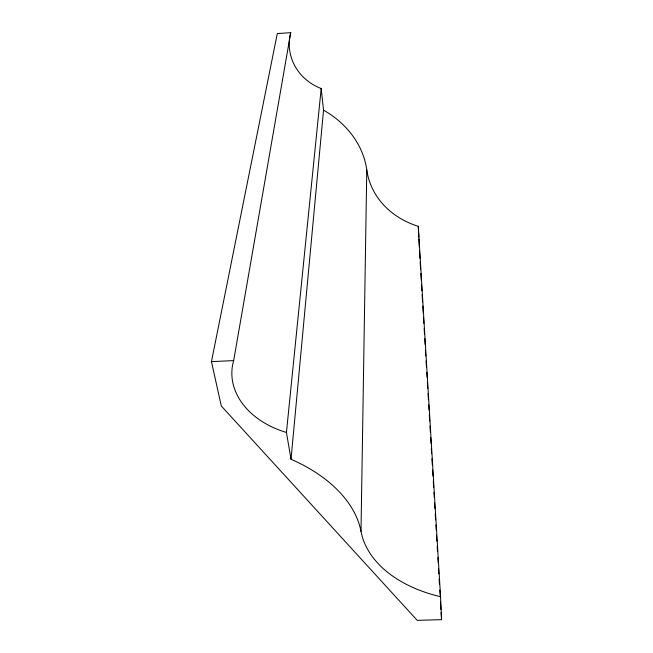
<?xml version="1.0" encoding="UTF-8"?>
<svg xmlns="http://www.w3.org/2000/svg" width="653" height="653" viewBox="0 0 653 653"><rect width="100%" height="100%" fill="white"/><g stroke="black" fill="none" stroke-linecap="round" stroke-linejoin="round"><path stroke-width="0.98" d="M361.003 531.411A142.468 90.13 6.6 0 0 291.018 459.255L286.438 432.474A82.719 61.047 3.9 0 1 233.668 360.595L290.724 32.65L277.296 33.589L211.45 361.648L221.318 405.995L417.218 620.35L441.55 619.656L440.563 596.728A132.559 85.559 -3.8 0 1 361.003 531.411L366.774 169.862A90.865 77.617 10.7 0 0 323.537 110.137L321.194 88.53A49.979 47.098 7.6 0 1 289.491 39.278M291.018 459.255L323.537 110.137M286.438 432.474L321.194 88.53M211.45 361.648L233.668 360.595M366.774 169.862A83.739 72.295 -9.7 0 0 418.287 226.313L440.563 596.728M419.52 251.062L419.952 258.188M420.189 262.261L420.622 269.387M420.859 273.46L421.291 280.586M421.528 284.659L421.895 290.773M422.14 294.846L422.564 301.972M422.809 306.045L423.234 313.171M423.479 317.244L423.846 323.357M424.148 328.443L424.515 334.556M424.76 338.629L425.119 344.735M425.43 349.828L425.789 355.934M426.099 361.027L426.458 367.141M426.768 372.226L427.07 377.32M427.372 382.413L427.739 388.519M428.041 393.612L428.409 399.718M428.711 404.811L429.021 409.904M429.323 414.99L429.69 421.103M429.992 426.197L430.36 432.302M430.662 437.396L431.029 443.501M431.331 448.595L431.633 453.688M431.935 458.773L432.302 464.887M432.604 469.98L432.972 476.086M433.274 481.179L433.641 487.285M433.943 492.378L434.253 497.472M434.555 502.557L434.922 508.671M435.225 513.764L435.592 519.87M435.894 524.963L436.196 530.056M436.506 535.142L436.865 541.255M437.175 546.341L437.477 551.434M437.845 557.548L438.147 562.633M438.514 568.747L438.816 573.84M439.118 578.925L439.428 584.019M439.787 590.124L440.098 595.218M440.457 601.331L440.946 609.478M441.126 612.53L441.55 619.656M418.287 226.313L418.81 237.145M418.9 239.112L419.283 246.989M289.606 38.331A49.979 47.098 7.6 0 1 290.724 32.65"/></g></svg>
